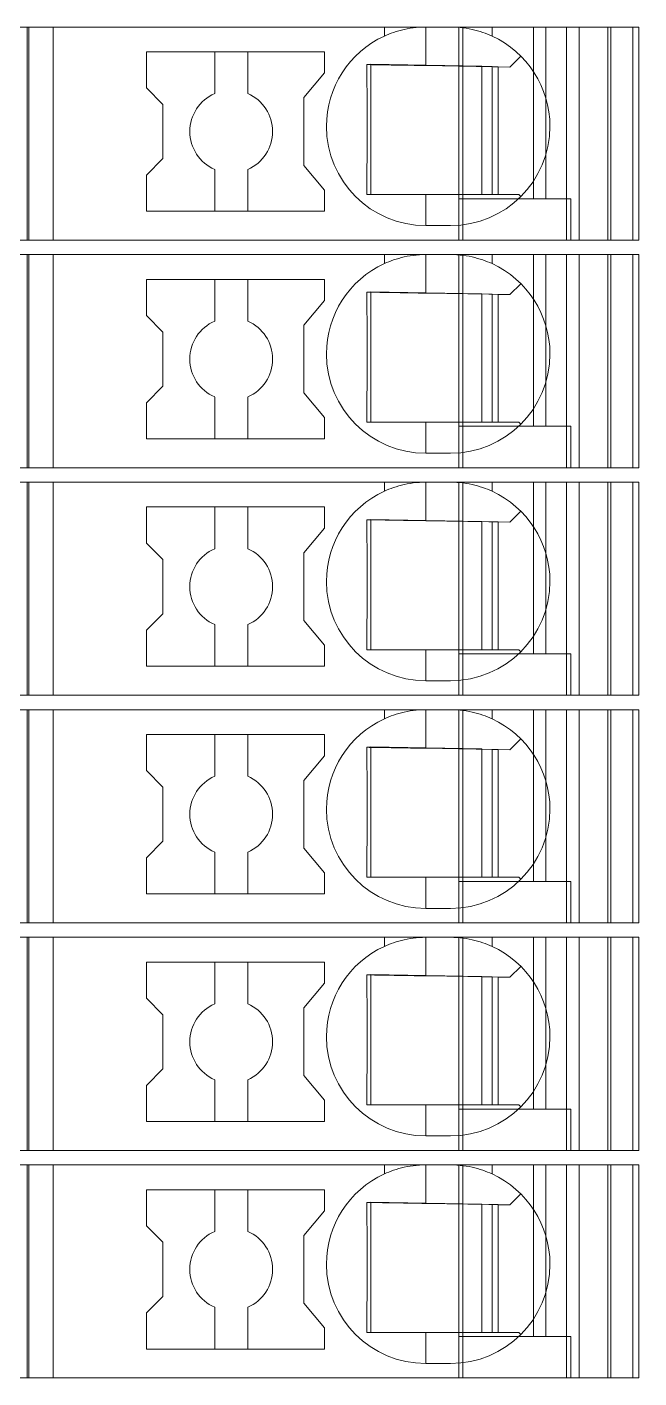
# Model space of a CAD drawing. Header units: millimetres. Extents: x 0 to 1680, y 0 to 1188.
# Drawn here: x 894.37 to 909.15, y 302.85 to 335.5 of the extents above; entities that cross this region are included whole.
import ezdxf
from ezdxf.enums import TextEntityAlignment as Align

# ---------------------------------------------------------------- set-up
doc = ezdxf.new("R2010")
doc.units = ezdxf.units.MM
for name, color, linetype, lineweight in [('EPLAN309', 5, 'Continuous', 5), ('EPLAN493', 5, 'Continuous', 5), ('MAIN-1', 7, 'Continuous', 5), ('MAIN-2', 7, 'Continuous', 5)]:
    doc.layers.add(name, color=color, linetype=linetype, lineweight=lineweight)
doc.styles.add('Tahoma', font='')
doc.styles.get('Tahoma').set_extended_font_data('Tahoma')

# ---------------------------------------------------------------- blocks, each defined once
blk = doc.blocks.new('EPLSYM_LibrarySPECIAL_Symbol12_Variant0_Placement8_12')
at = {"layer": 'EPLAN309', "lineweight": 13, "ltscale": 16}
blk.add_lwpolyline([(0, -5.15), (68.15, -5.15), (68.15, 0), (0, 0)], close=True, dxfattribs=at)
at = {"layer": 'EPLAN493', "color": 5, "style": 'Tahoma'}
blk.add_attdef('17_20450', text='', height=2.3478, dxfattribs=at).set_placement((0, -21.83478), align=Align.MIDDLE_RIGHT)
blk = doc.blocks.new('EPLSYM_LibrarySPECIAL_Symbol12_Variant0_Placement8_13')
at = {"layer": 'EPLAN309', "lineweight": 13, "ltscale": 16}
blk.add_lwpolyline([(0, -5.15), (68.15, -5.15), (68.15, 0), (0, 0)], close=True, dxfattribs=at)
at = {"layer": 'EPLAN493', "color": 5, "style": 'Tahoma'}
blk.add_attdef('17_20450', text='', height=2.3478, dxfattribs=at).set_placement((0, -21.83478), align=Align.MIDDLE_RIGHT)
blk = doc.blocks.new('EPLSYM_LibrarySPECIAL_Symbol12_Variant0_Placement8_14')
at = {"layer": 'EPLAN309', "lineweight": 13, "ltscale": 16}
blk.add_lwpolyline([(0, -5.15), (68.15, -5.15), (68.15, 0), (0, 0)], close=True, dxfattribs=at)
at = {"layer": 'EPLAN493', "color": 5, "style": 'Tahoma'}
blk.add_attdef('17_20450', text='', height=2.3478, dxfattribs=at).set_placement((0, -21.83478), align=Align.MIDDLE_RIGHT)
blk = doc.blocks.new('EPLSYM_LibrarySPECIAL_Symbol12_Variant0_Placement8_15')
at = {"layer": 'EPLAN309', "lineweight": 13, "ltscale": 16}
blk.add_lwpolyline([(0, -5.15), (68.15, -5.15), (68.15, 0), (0, 0)], close=True, dxfattribs=at)
at = {"layer": 'EPLAN493', "color": 5, "style": 'Tahoma'}
blk.add_attdef('17_20450', text='', height=2.3478, dxfattribs=at).set_placement((0, -21.83478), align=Align.MIDDLE_RIGHT)
blk = doc.blocks.new('EPLSYM_LibrarySPECIAL_Symbol12_Variant0_Placement8_16')
at = {"layer": 'EPLAN309', "lineweight": 13, "ltscale": 16}
blk.add_lwpolyline([(0, -5.15), (68.15, -5.15), (68.15, 0), (0, 0)], close=True, dxfattribs=at)
at = {"layer": 'EPLAN493', "color": 5, "style": 'Tahoma'}
blk.add_attdef('17_20450', text='', height=2.3478, dxfattribs=at).set_placement((0, -21.83478), align=Align.MIDDLE_RIGHT)
blk = doc.blocks.new('EPLSYM_LibrarySPECIAL_Symbol12_Variant0_Placement8_17')
at = {"layer": 'EPLAN309', "lineweight": 13, "ltscale": 16}
blk.add_lwpolyline([(0, -5.15), (68.15, -5.15), (68.15, 0), (0, 0)], close=True, dxfattribs=at)
at = {"layer": 'EPLAN493', "color": 5, "style": 'Tahoma'}
blk.add_attdef('17_20450', text='', height=2.3478, dxfattribs=at).set_placement((0, -21.83478), align=Align.MIDDLE_RIGHT)

msp = doc.modelspace()

# ---------------------------------------------------------------- linework, layer by layer
at = {"layer": 'MAIN-1'}
for p, q in [((895, 335.5), (894.367, 335.5)), ((894.367, 330.35), (894.367, 335.5)), ((895, 335.5), (903, 335.5)), ((895, 330.35), (895, 335.5)), ((903, 335.5), (904, 335.5)), ((903, 335.282), (903, 335.5)), ((903.106, 335.327), (903.052, 335.305)), ((903.163, 335.349), (903.106, 335.327)), ((903.222, 335.37), (903.163, 335.349)), ((903.283, 335.39), (903.222, 335.37)), ((903.347, 335.409), (903.283, 335.39)), ((903.413, 335.427), (903.347, 335.409)), ((903.481, 335.443), (903.413, 335.427)), ((903.551, 335.458), (903.481, 335.443)), ((903.622, 335.47), (903.551, 335.458)), ((903.696, 335.481), (903.622, 335.47)), ((903.771, 335.489), (903.696, 335.481)), ((903.847, 335.495), (903.771, 335.489)), ((903.923, 335.499), (903.847, 335.495)), ((904, 335.5), (903.923, 335.499)), ((904, 334.568), (904, 335.5)), ((904, 335.5), (904.6, 335.5)), ((904.6, 335.5), (904.677, 335.499)), ((905.6, 335.5), (904.6, 335.5)), ((904.677, 335.499), (904.753, 335.495)), ((904.753, 335.495), (904.829, 335.489)), ((904.829, 335.489), (904.904, 335.481)), ((904.904, 335.481), (904.978, 335.47)), ((904.978, 335.47), (905.049, 335.458)), ((905.049, 335.458), (905.119, 335.443)), ((905.119, 335.443), (905.187, 335.427)), ((905.187, 335.427), (905.253, 335.409)), ((905.253, 335.409), (905.317, 335.39)), ((905.317, 335.39), (905.378, 335.37)), ((905.378, 335.37), (905.437, 335.349)), ((905.437, 335.349), (905.494, 335.327)), ((905.494, 335.327), (905.548, 335.305)), ((905.6, 335.5), (909, 335.5)), ((905.6, 335.282), (905.6, 335.5)), ((909, 330.35), (909, 335.5)), ((903.052, 335.305), (903, 335.282)), ((905.548, 335.305), (905.6, 335.282)), ((897.25, 334.9), (897.25, 334.029)), ((897.25, 334.9), (901.55, 334.9)), ((898.9, 334.9), (898.9, 333.892)), ((899.7, 333.892), (899.7, 334.9)), ((901.55, 334.389), (901.55, 334.9)), ((906.033, 334.533), (906.297, 334.797)), ((901.05, 333.793), (901.55, 334.389)), ((902.574, 334.592), (902.574, 334.522)), ((902.635, 334.591), (902.574, 334.592)), ((902.574, 334.522), (902.575, 334.45)), ((902.575, 334.45), (902.576, 334.377)), ((902.576, 334.377), (902.577, 334.303)), ((902.696, 334.59), (902.635, 334.591)), ((902.671, 334.591), (902.671, 331.45)), ((902.759, 334.589), (902.696, 334.59)), ((902.822, 334.588), (902.759, 334.589)), ((902.887, 334.587), (902.822, 334.588)), ((902.953, 334.586), (902.887, 334.587)), ((903.021, 334.585), (902.953, 334.586)), ((903.09, 334.584), (903.021, 334.585)), ((903.16, 334.582), (903.09, 334.584)), ((903.233, 334.581), (903.16, 334.582)), ((903.307, 334.58), (903.233, 334.581)), ((903.385, 334.579), (903.307, 334.58)), ((903.464, 334.577), (903.385, 334.579)), ((903.547, 334.576), (903.464, 334.577)), ((903.632, 334.575), (903.547, 334.576)), ((903.72, 334.573), (903.632, 334.575)), ((903.812, 334.571), (903.72, 334.573)), ((903.905, 334.57), (903.812, 334.571)), ((904, 334.568), (903.905, 334.57)), ((904, 334.568), (906.033, 334.533)), ((905.35, 334.545), (905.35, 331.45)), ((905.6, 331.45), (905.6, 334.54)), ((905.75, 334.538), (905.75, 331.45)), ((897.65, 333.629), (897.25, 334.029)), ((902.577, 334.303), (902.577, 334.227)), ((902.577, 334.227), (902.578, 334.149)), ((902.578, 334.149), (902.579, 334.07)), ((902.579, 334.07), (902.58, 333.988)), ((901.05, 333.793), (901.05, 332.157)), ((902.58, 333.988), (902.58, 333.904)), ((902.58, 333.904), (902.581, 333.817)), ((902.581, 333.817), (902.581, 333.726)), ((902.581, 333.726), (902.582, 333.632)), ((897.65, 333.629), (897.65, 332.321)), ((902.582, 333.632), (902.582, 333.534)), ((902.582, 333.534), (902.583, 333.431)), ((902.583, 333.431), (902.583, 333.324)), ((902.583, 333.324), (902.583, 333.213)), ((902.583, 333.213), (902.583, 333.1)), ((902.583, 333.1), (902.583, 332.979)), ((902.583, 332.747), (902.582, 332.638)), ((902.583, 332.979), (902.583, 332.861)), ((902.583, 332.861), (902.583, 332.747)), ((902.582, 332.534), (902.581, 332.434)), ((902.581, 332.434), (902.581, 332.339)), ((902.582, 332.638), (902.582, 332.534)), ((897.65, 332.321), (897.25, 331.921)), ((898.9, 332.058), (898.9, 331.05)), ((899.7, 332.058), (899.7, 331.05)), ((901.05, 332.157), (901.55, 331.561)), ((902.579, 332.159), (902.578, 332.073)), ((902.578, 332.073), (902.578, 331.99)), ((902.58, 332.248), (902.579, 332.159)), ((902.581, 332.339), (902.58, 332.248)), ((897.25, 331.921), (897.25, 331.05)), ((902.575, 331.75), (902.574, 331.674)), ((902.576, 331.829), (902.575, 331.75)), ((902.577, 331.908), (902.576, 331.829)), ((902.578, 331.99), (902.577, 331.908)), ((901.55, 331.05), (901.55, 331.561)), ((902.573, 331.524), (902.572, 331.45)), ((902.572, 331.45), (902.633, 331.45)), ((902.574, 331.598), (902.573, 331.524)), ((902.574, 331.674), (902.574, 331.598)), ((902.633, 331.45), (902.695, 331.45)), ((902.695, 331.45), (902.759, 331.45)), ((902.759, 331.45), (902.823, 331.45)), ((902.823, 331.45), (902.889, 331.45)), ((902.889, 331.45), (902.955, 331.45)), ((902.955, 331.45), (903.024, 331.45)), ((903.024, 331.45), (903.093, 331.45)), ((903.093, 331.45), (903.165, 331.45)), ((903.165, 331.45), (903.239, 331.45)), ((903.239, 331.45), (903.314, 331.45)), ((903.314, 331.45), (903.392, 331.45)), ((903.392, 331.45), (903.472, 331.45)), ((903.472, 331.45), (903.555, 331.45)), ((903.555, 331.45), (903.64, 331.45)), ((903.64, 331.45), (903.727, 331.45)), ((903.727, 331.45), (903.817, 331.45)), ((903.817, 331.45), (903.908, 331.45)), ((903.908, 331.45), (904, 331.45)), ((904, 331.45), (904, 330.7)), ((904, 331.45), (906.25, 331.45)), ((906.297, 331.403), (906.25, 331.45)), ((901.55, 331.05), (897.25, 331.05)), ((904.6, 330.7), (904, 330.7)), ((895, 330.35), (894.367, 330.35)), ((895, 330.35), (909, 330.35)), ((907.5, 330.35), (907.5, 330.35)), ((895, 330), (894.367, 330)), ((894.367, 324.85), (894.367, 330)), ((895, 330), (903, 330)), ((895, 324.85), (895, 330)), ((903, 330), (904, 330)), ((903, 329.782), (903, 330)), ((903.052, 329.805), (903, 329.782)), ((903.106, 329.827), (903.052, 329.805)), ((903.163, 329.849), (903.106, 329.827)), ((903.222, 329.87), (903.163, 329.849)), ((903.283, 329.89), (903.222, 329.87)), ((903.347, 329.909), (903.283, 329.89)), ((903.413, 329.927), (903.347, 329.909)), ((903.481, 329.943), (903.413, 329.927)), ((903.551, 329.958), (903.481, 329.943)), ((903.622, 329.97), (903.551, 329.958)), ((903.696, 329.981), (903.622, 329.97)), ((903.771, 329.989), (903.696, 329.981)), ((903.847, 329.995), (903.771, 329.989)), ((903.923, 329.999), (903.847, 329.995)), ((904, 330), (903.923, 329.999)), ((904, 329.068), (904, 330)), ((904, 330), (904.6, 330)), ((904.6, 330), (904.677, 329.999)), ((905.6, 330), (904.6, 330)), ((904.677, 329.999), (904.753, 329.995)), ((904.753, 329.995), (904.829, 329.989)), ((904.829, 329.989), (904.904, 329.981)), ((904.904, 329.981), (904.978, 329.97)), ((904.978, 329.97), (905.049, 329.958)), ((905.049, 329.958), (905.119, 329.943)), ((905.119, 329.943), (905.187, 329.927)), ((905.187, 329.927), (905.253, 329.909)), ((905.253, 329.909), (905.317, 329.89)), ((905.317, 329.89), (905.378, 329.87)), ((905.378, 329.87), (905.437, 329.849)), ((905.437, 329.849), (905.494, 329.827)), ((905.494, 329.827), (905.548, 329.805)), ((905.548, 329.805), (905.6, 329.782)), ((905.6, 330), (909, 330)), ((905.6, 329.782), (905.6, 330)), ((909, 324.85), (909, 330)), ((897.25, 329.4), (897.25, 328.529)), ((897.25, 329.4), (901.55, 329.4)), ((898.9, 329.4), (898.9, 328.392)), ((899.7, 328.392), (899.7, 329.4)), ((901.55, 328.889), (901.55, 329.4)), ((906.033, 329.033), (906.297, 329.297)), ((901.05, 328.293), (901.55, 328.889)), ((902.574, 329.092), (902.574, 329.022)), ((902.635, 329.091), (902.574, 329.092)), ((902.574, 329.022), (902.575, 328.95)), ((902.575, 328.95), (902.576, 328.877)), ((902.576, 328.877), (902.577, 328.803)), ((902.577, 328.803), (902.577, 328.727)), ((902.696, 329.09), (902.635, 329.091)), ((902.671, 329.091), (902.671, 325.95)), ((902.759, 329.089), (902.696, 329.09)), ((902.822, 329.088), (902.759, 329.089)), ((902.887, 329.087), (902.822, 329.088)), ((902.953, 329.086), (902.887, 329.087)), ((903.021, 329.085), (902.953, 329.086)), ((903.09, 329.084), (903.021, 329.085)), ((903.16, 329.082), (903.09, 329.084)), ((903.233, 329.081), (903.16, 329.082)), ((903.307, 329.08), (903.233, 329.081)), ((903.385, 329.079), (903.307, 329.08)), ((903.464, 329.077), (903.385, 329.079)), ((903.547, 329.076), (903.464, 329.077)), ((903.632, 329.075), (903.547, 329.076)), ((903.72, 329.073), (903.632, 329.075)), ((903.812, 329.071), (903.72, 329.073)), ((903.905, 329.07), (903.812, 329.071)), ((904, 329.068), (903.905, 329.07)), ((904, 329.068), (906.033, 329.033)), ((905.35, 329.045), (905.35, 325.95)), ((905.6, 325.95), (905.6, 329.04)), ((905.75, 329.038), (905.75, 325.95)), ((897.65, 328.129), (897.25, 328.529)), ((902.577, 328.727), (902.578, 328.649)), ((902.578, 328.649), (902.579, 328.57)), ((902.579, 328.57), (902.58, 328.488)), ((902.58, 328.488), (902.58, 328.404)), ((901.05, 328.293), (901.05, 326.657)), ((902.58, 328.404), (902.581, 328.317)), ((902.581, 328.317), (902.581, 328.226)), ((902.581, 328.226), (902.582, 328.132)), ((897.65, 328.129), (897.65, 326.821)), ((902.582, 328.132), (902.582, 328.034)), ((902.582, 328.034), (902.583, 327.931)), ((902.583, 327.931), (902.583, 327.824)), ((902.583, 327.824), (902.583, 327.713)), ((902.583, 327.713), (902.583, 327.6)), ((902.583, 327.6), (902.583, 327.479)), ((902.583, 327.247), (902.582, 327.138)), ((902.583, 327.479), (902.583, 327.361)), ((902.583, 327.361), (902.583, 327.247)), ((902.581, 326.839), (902.58, 326.748)), ((902.582, 327.034), (902.581, 326.934)), ((902.581, 326.934), (902.581, 326.839)), ((902.582, 327.138), (902.582, 327.034)), ((897.65, 326.821), (897.25, 326.421)), ((898.9, 326.558), (898.9, 325.55)), ((899.7, 326.558), (899.7, 325.55)), ((901.05, 326.657), (901.55, 326.061)), ((902.579, 326.659), (902.578, 326.573)), ((902.578, 326.573), (902.578, 326.49)), ((902.58, 326.748), (902.579, 326.659)), ((897.25, 326.421), (897.25, 325.55)), ((902.575, 326.25), (902.574, 326.174)), ((902.574, 326.174), (902.574, 326.098)), ((902.576, 326.329), (902.575, 326.25)), ((902.577, 326.408), (902.576, 326.329)), ((902.578, 326.49), (902.577, 326.408)), ((901.55, 325.55), (901.55, 326.061)), ((902.573, 326.024), (902.572, 325.95)), ((902.572, 325.95), (902.633, 325.95)), ((902.574, 326.098), (902.573, 326.024)), ((902.633, 325.95), (902.695, 325.95)), ((902.695, 325.95), (902.759, 325.95)), ((902.759, 325.95), (902.823, 325.95)), ((902.823, 325.95), (902.889, 325.95)), ((902.889, 325.95), (902.955, 325.95)), ((902.955, 325.95), (903.024, 325.95)), ((903.024, 325.95), (903.093, 325.95)), ((903.093, 325.95), (903.165, 325.95)), ((903.165, 325.95), (903.239, 325.95)), ((903.239, 325.95), (903.314, 325.95)), ((903.314, 325.95), (903.392, 325.95)), ((903.392, 325.95), (903.472, 325.95)), ((903.472, 325.95), (903.555, 325.95)), ((903.555, 325.95), (903.64, 325.95)), ((903.64, 325.95), (903.727, 325.95)), ((903.727, 325.95), (903.817, 325.95)), ((903.817, 325.95), (903.908, 325.95)), ((903.908, 325.95), (904, 325.95)), ((904, 325.95), (904, 325.2)), ((904, 325.95), (906.25, 325.95)), ((906.297, 325.903), (906.25, 325.95)), ((901.55, 325.55), (897.25, 325.55)), ((904.6, 325.2), (904, 325.2)), ((895, 324.85), (894.367, 324.85)), ((895, 324.85), (909, 324.85)), ((907.5, 324.85), (907.5, 324.85)), ((895, 324.5), (894.367, 324.5)), ((894.367, 319.35), (894.367, 324.5)), ((895, 324.5), (903, 324.5)), ((895, 319.35), (895, 324.5)), ((903, 324.5), (904, 324.5)), ((903, 324.282), (903, 324.5)), ((903.052, 324.305), (903, 324.282)), ((903.106, 324.327), (903.052, 324.305)), ((903.163, 324.349), (903.106, 324.327)), ((903.222, 324.37), (903.163, 324.349)), ((903.283, 324.39), (903.222, 324.37)), ((903.347, 324.409), (903.283, 324.39)), ((903.413, 324.427), (903.347, 324.409)), ((903.481, 324.443), (903.413, 324.427)), ((903.551, 324.458), (903.481, 324.443)), ((903.622, 324.47), (903.551, 324.458)), ((903.696, 324.481), (903.622, 324.47)), ((903.771, 324.489), (903.696, 324.481)), ((903.847, 324.495), (903.771, 324.489)), ((903.923, 324.499), (903.847, 324.495)), ((904, 324.5), (903.923, 324.499)), ((904, 323.568), (904, 324.5)), ((904, 324.5), (904.6, 324.5)), ((904.6, 324.5), (904.677, 324.499)), ((905.6, 324.5), (904.6, 324.5)), ((904.677, 324.499), (904.753, 324.495)), ((904.753, 324.495), (904.829, 324.489)), ((904.829, 324.489), (904.904, 324.481)), ((904.904, 324.481), (904.978, 324.47)), ((904.978, 324.47), (905.049, 324.458)), ((905.049, 324.458), (905.119, 324.443)), ((905.119, 324.443), (905.187, 324.427)), ((905.187, 324.427), (905.253, 324.409)), ((905.253, 324.409), (905.317, 324.39)), ((905.317, 324.39), (905.378, 324.37)), ((905.378, 324.37), (905.437, 324.349)), ((905.437, 324.349), (905.494, 324.327)), ((905.494, 324.327), (905.548, 324.305)), ((905.548, 324.305), (905.6, 324.282)), ((905.6, 324.5), (909, 324.5)), ((905.6, 324.282), (905.6, 324.5)), ((909, 319.35), (909, 324.5)), ((897.25, 323.9), (897.25, 323.029)), ((897.25, 323.9), (901.55, 323.9)), ((898.9, 323.9), (898.9, 322.892)), ((899.7, 322.892), (899.7, 323.9)), ((901.55, 323.389), (901.55, 323.9)), ((902.574, 323.592), (902.574, 323.522)), ((902.635, 323.591), (902.574, 323.592)), ((902.696, 323.59), (902.635, 323.591)), ((902.671, 323.591), (902.671, 320.45)), ((902.759, 323.589), (902.696, 323.59)), ((902.822, 323.588), (902.759, 323.589)), ((902.887, 323.587), (902.822, 323.588)), ((902.953, 323.586), (902.887, 323.587)), ((903.021, 323.585), (902.953, 323.586)), ((903.09, 323.584), (903.021, 323.585)), ((903.16, 323.582), (903.09, 323.584)), ((903.233, 323.581), (903.16, 323.582)), ((903.307, 323.58), (903.233, 323.581)), ((903.385, 323.579), (903.307, 323.58)), ((903.464, 323.577), (903.385, 323.579)), ((903.547, 323.576), (903.464, 323.577)), ((903.632, 323.575), (903.547, 323.576)), ((903.72, 323.573), (903.632, 323.575)), ((903.812, 323.571), (903.72, 323.573)), ((903.905, 323.57), (903.812, 323.571)), ((904, 323.568), (903.905, 323.57)), ((904, 323.568), (906.033, 323.533)), ((906.033, 323.533), (906.297, 323.797)), ((901.05, 322.793), (901.55, 323.389)), ((902.574, 323.522), (902.575, 323.45)), ((902.575, 323.45), (902.576, 323.377)), ((902.576, 323.377), (902.577, 323.303)), ((902.577, 323.303), (902.577, 323.227)), ((905.35, 323.545), (905.35, 320.45)), ((905.6, 320.45), (905.6, 323.54)), ((905.75, 323.538), (905.75, 320.45)), ((897.65, 322.629), (897.25, 323.029)), ((902.577, 323.227), (902.578, 323.149)), ((902.578, 323.149), (902.579, 323.07)), ((902.579, 323.07), (902.58, 322.988)), ((902.58, 322.988), (902.58, 322.904)), ((897.65, 322.629), (897.65, 321.321)), ((901.05, 322.793), (901.05, 321.157)), ((902.58, 322.904), (902.581, 322.817)), ((902.581, 322.817), (902.581, 322.726)), ((902.581, 322.726), (902.582, 322.632)), ((902.582, 322.632), (902.582, 322.534)), ((902.582, 322.534), (902.583, 322.431)), ((902.583, 322.431), (902.583, 322.324)), ((902.583, 322.324), (902.583, 322.213)), ((902.583, 322.213), (902.583, 322.1)), ((902.583, 322.1), (902.583, 321.979)), ((902.583, 321.979), (902.583, 321.861)), ((902.583, 321.747), (902.582, 321.638)), ((902.582, 321.638), (902.582, 321.534)), ((902.583, 321.861), (902.583, 321.747)), ((897.65, 321.321), (897.25, 320.921)), ((902.581, 321.339), (902.58, 321.248)), ((902.582, 321.534), (902.581, 321.434)), ((902.581, 321.434), (902.581, 321.339)), ((898.9, 321.058), (898.9, 320.05)), ((899.7, 321.058), (899.7, 320.05)), ((901.05, 321.157), (901.55, 320.561)), ((902.578, 320.99), (902.577, 320.908)), ((902.579, 321.159), (902.578, 321.073)), ((902.578, 321.073), (902.578, 320.99)), ((902.58, 321.248), (902.579, 321.159)), ((897.25, 320.921), (897.25, 320.05)), ((902.575, 320.75), (902.574, 320.674)), ((902.574, 320.674), (902.574, 320.598)), ((902.576, 320.829), (902.575, 320.75)), ((902.577, 320.908), (902.576, 320.829)), ((901.55, 320.05), (901.55, 320.561)), ((902.573, 320.524), (902.572, 320.45)), ((902.572, 320.45), (902.633, 320.45)), ((902.574, 320.598), (902.573, 320.524)), ((902.633, 320.45), (902.695, 320.45)), ((902.695, 320.45), (902.759, 320.45)), ((902.759, 320.45), (902.823, 320.45)), ((902.823, 320.45), (902.889, 320.45)), ((902.889, 320.45), (902.955, 320.45)), ((902.955, 320.45), (903.024, 320.45)), ((903.024, 320.45), (903.093, 320.45)), ((903.093, 320.45), (903.165, 320.45)), ((903.165, 320.45), (903.239, 320.45)), ((903.239, 320.45), (903.314, 320.45)), ((903.314, 320.45), (903.392, 320.45)), ((903.392, 320.45), (903.472, 320.45)), ((903.472, 320.45), (903.555, 320.45)), ((903.555, 320.45), (903.64, 320.45)), ((903.64, 320.45), (903.727, 320.45)), ((903.727, 320.45), (903.817, 320.45)), ((903.817, 320.45), (903.908, 320.45)), ((903.908, 320.45), (904, 320.45)), ((904, 320.45), (904, 319.7)), ((904, 320.45), (906.25, 320.45)), ((906.297, 320.403), (906.25, 320.45)), ((901.55, 320.05), (897.25, 320.05)), ((904.6, 319.7), (904, 319.7)), ((895, 319.35), (894.367, 319.35)), ((895, 319.35), (909, 319.35)), ((907.5, 319.35), (907.5, 319.35)), ((895, 319), (894.367, 319)), ((894.367, 313.85), (894.367, 319)), ((895, 319), (903, 319)), ((895, 313.85), (895, 319)), ((903, 319), (904, 319)), ((903, 318.782), (903, 319)), ((903.847, 318.995), (903.771, 318.989)), ((903.923, 318.999), (903.847, 318.995)), ((904, 319), (903.923, 318.999)), ((904, 318.068), (904, 319)), ((904, 319), (904.6, 319)), ((904.6, 319), (904.677, 318.999)), ((905.6, 319), (904.6, 319)), ((904.677, 318.999), (904.753, 318.995)), ((904.753, 318.995), (904.829, 318.989)), ((905.6, 319), (909, 319)), ((905.6, 318.782), (905.6, 319)), ((909, 313.85), (909, 319)), ((903.052, 318.805), (903, 318.782)), ((903.106, 318.827), (903.052, 318.805)), ((903.163, 318.849), (903.106, 318.827)), ((903.222, 318.87), (903.163, 318.849)), ((903.283, 318.89), (903.222, 318.87)), ((903.347, 318.909), (903.283, 318.89)), ((903.413, 318.927), (903.347, 318.909)), ((903.481, 318.943), (903.413, 318.927)), ((903.551, 318.958), (903.481, 318.943)), ((903.622, 318.97), (903.551, 318.958)), ((903.696, 318.981), (903.622, 318.97)), ((903.771, 318.989), (903.696, 318.981)), ((904.829, 318.989), (904.904, 318.981)), ((904.904, 318.981), (904.978, 318.97)), ((904.978, 318.97), (905.049, 318.958)), ((905.049, 318.958), (905.119, 318.943)), ((905.119, 318.943), (905.187, 318.927)), ((905.187, 318.927), (905.253, 318.909)), ((905.253, 318.909), (905.317, 318.89)), ((905.317, 318.89), (905.378, 318.87)), ((905.378, 318.87), (905.437, 318.849)), ((905.437, 318.849), (905.494, 318.827)), ((905.494, 318.827), (905.548, 318.805)), ((905.548, 318.805), (905.6, 318.782)), ((897.25, 318.4), (897.25, 317.529)), ((897.25, 318.4), (901.55, 318.4)), ((898.9, 318.4), (898.9, 317.392)), ((899.7, 317.392), (899.7, 318.4)), ((901.55, 317.889), (901.55, 318.4)), ((902.574, 318.092), (902.574, 318.022)), ((902.635, 318.091), (902.574, 318.092)), ((902.574, 318.022), (902.575, 317.95)), ((902.696, 318.09), (902.635, 318.091)), ((902.671, 318.091), (902.671, 314.95)), ((902.759, 318.089), (902.696, 318.09)), ((902.822, 318.088), (902.759, 318.089)), ((902.887, 318.087), (902.822, 318.088)), ((902.953, 318.086), (902.887, 318.087)), ((903.021, 318.085), (902.953, 318.086)), ((903.09, 318.084), (903.021, 318.085)), ((903.16, 318.082), (903.09, 318.084)), ((903.233, 318.081), (903.16, 318.082)), ((903.307, 318.08), (903.233, 318.081)), ((903.385, 318.079), (903.307, 318.08)), ((903.464, 318.077), (903.385, 318.079)), ((903.547, 318.076), (903.464, 318.077)), ((903.632, 318.075), (903.547, 318.076)), ((903.72, 318.073), (903.632, 318.075)), ((903.812, 318.071), (903.72, 318.073)), ((903.905, 318.07), (903.812, 318.071)), ((904, 318.068), (903.905, 318.07)), ((904, 318.068), (906.033, 318.033)), ((905.35, 318.045), (905.35, 314.95)), ((905.6, 314.95), (905.6, 318.04)), ((905.75, 318.038), (905.75, 314.95)), ((906.033, 318.033), (906.297, 318.297)), ((901.05, 317.293), (901.55, 317.889)), ((902.575, 317.95), (902.576, 317.877)), ((902.576, 317.877), (902.577, 317.803)), ((902.577, 317.803), (902.577, 317.727)), ((902.577, 317.727), (902.578, 317.649)), ((897.65, 317.129), (897.25, 317.529)), ((902.578, 317.649), (902.579, 317.57)), ((902.579, 317.57), (902.58, 317.488)), ((902.58, 317.488), (902.58, 317.404)), ((902.58, 317.404), (902.581, 317.317)), ((897.65, 317.129), (897.65, 315.821)), ((901.05, 317.293), (901.05, 315.657)), ((902.581, 317.317), (902.581, 317.226)), ((902.581, 317.226), (902.582, 317.132)), ((902.582, 317.132), (902.582, 317.034)), ((902.582, 317.034), (902.583, 316.931)), ((902.583, 316.931), (902.583, 316.824)), ((902.583, 316.824), (902.583, 316.713)), ((902.583, 316.713), (902.583, 316.6)), ((902.583, 316.6), (902.583, 316.479)), ((902.583, 316.479), (902.583, 316.361)), ((902.583, 316.247), (902.582, 316.138)), ((902.582, 316.138), (902.582, 316.034)), ((902.583, 316.361), (902.583, 316.247)), ((897.65, 315.821), (897.25, 315.421)), ((902.58, 315.748), (902.579, 315.659)), ((902.581, 315.839), (902.58, 315.748)), ((902.582, 316.034), (902.581, 315.934)), ((902.581, 315.934), (902.581, 315.839)), ((897.25, 315.421), (897.25, 314.55)), ((898.9, 315.558), (898.9, 314.55)), ((899.7, 315.558), (899.7, 314.55)), ((901.05, 315.657), (901.55, 315.061)), ((902.577, 315.408), (902.576, 315.329)), ((902.578, 315.49), (902.577, 315.408)), ((902.579, 315.659), (902.578, 315.573)), ((902.578, 315.573), (902.578, 315.49)), ((902.574, 315.098), (902.573, 315.024)), ((902.575, 315.25), (902.574, 315.174)), ((902.574, 315.174), (902.574, 315.098)), ((902.576, 315.329), (902.575, 315.25)), ((901.55, 314.55), (901.55, 315.061)), ((902.573, 315.024), (902.572, 314.95)), ((902.572, 314.95), (902.633, 314.95)), ((902.633, 314.95), (902.695, 314.95)), ((902.695, 314.95), (902.759, 314.95)), ((902.759, 314.95), (902.823, 314.95)), ((902.823, 314.95), (902.889, 314.95)), ((902.889, 314.95), (902.955, 314.95)), ((902.955, 314.95), (903.024, 314.95)), ((903.024, 314.95), (903.093, 314.95)), ((903.093, 314.95), (903.165, 314.95)), ((903.165, 314.95), (903.239, 314.95)), ((903.239, 314.95), (903.314, 314.95)), ((903.314, 314.95), (903.392, 314.95)), ((903.392, 314.95), (903.472, 314.95)), ((903.472, 314.95), (903.555, 314.95)), ((903.555, 314.95), (903.64, 314.95)), ((903.64, 314.95), (903.727, 314.95)), ((903.727, 314.95), (903.817, 314.95)), ((903.817, 314.95), (903.908, 314.95)), ((903.908, 314.95), (904, 314.95)), ((904, 314.95), (904, 314.2)), ((904, 314.95), (906.25, 314.95)), ((906.297, 314.903), (906.25, 314.95)), ((901.55, 314.55), (897.25, 314.55)), ((904.6, 314.2), (904, 314.2)), ((895, 313.85), (894.367, 313.85)), ((895, 313.85), (909, 313.85)), ((907.5, 313.85), (907.5, 313.85)), ((895, 313.5), (894.367, 313.5)), ((894.367, 308.35), (894.367, 313.5)), ((895, 313.5), (903, 313.5)), ((895, 308.35), (895, 313.5)), ((903, 313.5), (904, 313.5)), ((903, 313.282), (903, 313.5)), ((903.481, 313.443), (903.413, 313.427)), ((903.551, 313.458), (903.481, 313.443)), ((903.622, 313.47), (903.551, 313.458)), ((903.696, 313.481), (903.622, 313.47)), ((903.771, 313.489), (903.696, 313.481)), ((903.847, 313.495), (903.771, 313.489)), ((903.923, 313.499), (903.847, 313.495)), ((904, 313.5), (903.923, 313.499)), ((904, 312.568), (904, 313.5)), ((904, 313.5), (904.6, 313.5)), ((904.6, 313.5), (904.677, 313.499)), ((905.6, 313.5), (904.6, 313.5)), ((904.677, 313.499), (904.753, 313.495)), ((904.753, 313.495), (904.829, 313.489)), ((904.829, 313.489), (904.904, 313.481)), ((904.904, 313.481), (904.978, 313.47)), ((904.978, 313.47), (905.049, 313.458)), ((905.049, 313.458), (905.119, 313.443)), ((905.119, 313.443), (905.187, 313.427)), ((905.6, 313.5), (909, 313.5)), ((905.6, 313.282), (905.6, 313.5)), ((909, 308.35), (909, 313.5)), ((903.052, 313.305), (903, 313.282)), ((903.106, 313.327), (903.052, 313.305)), ((903.163, 313.349), (903.106, 313.327)), ((903.222, 313.37), (903.163, 313.349)), ((903.283, 313.39), (903.222, 313.37)), ((903.347, 313.409), (903.283, 313.39)), ((903.413, 313.427), (903.347, 313.409)), ((905.187, 313.427), (905.253, 313.409)), ((905.253, 313.409), (905.317, 313.39)), ((905.317, 313.39), (905.378, 313.37)), ((905.378, 313.37), (905.437, 313.349)), ((905.437, 313.349), (905.494, 313.327)), ((905.494, 313.327), (905.548, 313.305)), ((905.548, 313.305), (905.6, 313.282)), ((897.25, 312.9), (897.25, 312.029)), ((897.25, 312.9), (901.55, 312.9)), ((898.9, 312.9), (898.9, 311.892)), ((899.7, 311.892), (899.7, 312.9)), ((901.55, 312.389), (901.55, 312.9)), ((906.033, 312.533), (906.297, 312.797)), ((902.574, 312.592), (902.574, 312.522)), ((902.635, 312.591), (902.574, 312.592)), ((902.574, 312.522), (902.575, 312.45)), ((902.696, 312.59), (902.635, 312.591)), ((902.671, 312.591), (902.671, 309.45)), ((902.759, 312.589), (902.696, 312.59)), ((902.822, 312.588), (902.759, 312.589)), ((902.887, 312.587), (902.822, 312.588)), ((902.953, 312.586), (902.887, 312.587)), ((903.021, 312.585), (902.953, 312.586)), ((903.09, 312.584), (903.021, 312.585)), ((903.16, 312.582), (903.09, 312.584)), ((903.233, 312.581), (903.16, 312.582)), ((903.307, 312.58), (903.233, 312.581)), ((903.385, 312.579), (903.307, 312.58)), ((903.464, 312.577), (903.385, 312.579)), ((903.547, 312.576), (903.464, 312.577)), ((903.632, 312.575), (903.547, 312.576)), ((903.72, 312.573), (903.632, 312.575)), ((903.812, 312.571), (903.72, 312.573)), ((903.905, 312.57), (903.812, 312.571)), ((904, 312.568), (903.905, 312.57)), ((904, 312.568), (906.033, 312.533)), ((905.35, 312.545), (905.35, 309.45)), ((905.6, 309.45), (905.6, 312.54)), ((905.75, 312.538), (905.75, 309.45)), ((901.05, 311.793), (901.55, 312.389)), ((902.575, 312.45), (902.576, 312.377)), ((902.576, 312.377), (902.577, 312.303)), ((902.577, 312.303), (902.577, 312.227)), ((902.577, 312.227), (902.578, 312.149)), ((902.578, 312.149), (902.579, 312.07)), ((897.65, 311.629), (897.25, 312.029)), ((902.579, 312.07), (902.58, 311.988)), ((902.58, 311.988), (902.58, 311.904)), ((902.58, 311.904), (902.581, 311.817)), ((902.581, 311.817), (902.581, 311.726)), ((897.65, 311.629), (897.65, 310.321)), ((901.05, 311.793), (901.05, 310.157)), ((902.581, 311.726), (902.582, 311.632)), ((902.582, 311.632), (902.582, 311.534)), ((902.582, 311.534), (902.583, 311.431)), ((902.583, 311.431), (902.583, 311.324)), ((902.583, 311.324), (902.583, 311.213)), ((902.583, 311.213), (902.583, 311.1)), ((902.583, 311.1), (902.583, 310.979)), ((902.583, 310.979), (902.583, 310.861)), ((902.583, 310.861), (902.583, 310.747)), ((902.582, 310.534), (902.581, 310.434)), ((902.583, 310.747), (902.582, 310.638)), ((902.582, 310.638), (902.582, 310.534)), ((897.65, 310.321), (897.25, 309.921)), ((902.58, 310.248), (902.579, 310.159)), ((902.581, 310.339), (902.58, 310.248)), ((902.581, 310.434), (902.581, 310.339)), ((897.25, 309.921), (897.25, 309.05)), ((898.9, 310.058), (898.9, 309.05)), ((899.7, 310.058), (899.7, 309.05)), ((901.05, 310.157), (901.55, 309.561)), ((902.577, 309.908), (902.576, 309.829)), ((902.578, 309.99), (902.577, 309.908)), ((902.579, 310.159), (902.578, 310.073)), ((902.578, 310.073), (902.578, 309.99)), ((901.55, 309.05), (901.55, 309.561)), ((902.573, 309.524), (902.572, 309.45)), ((902.574, 309.598), (902.573, 309.524)), ((902.575, 309.75), (902.574, 309.674)), ((902.574, 309.674), (902.574, 309.598)), ((902.576, 309.829), (902.575, 309.75)), ((902.572, 309.45), (902.633, 309.45)), ((902.633, 309.45), (902.695, 309.45)), ((902.695, 309.45), (902.759, 309.45)), ((902.759, 309.45), (902.823, 309.45)), ((902.823, 309.45), (902.889, 309.45)), ((902.889, 309.45), (902.955, 309.45)), ((902.955, 309.45), (903.024, 309.45)), ((903.024, 309.45), (903.093, 309.45)), ((903.093, 309.45), (903.165, 309.45)), ((903.165, 309.45), (903.239, 309.45)), ((903.239, 309.45), (903.314, 309.45)), ((903.314, 309.45), (903.392, 309.45)), ((903.392, 309.45), (903.472, 309.45)), ((903.472, 309.45), (903.555, 309.45)), ((903.555, 309.45), (903.64, 309.45)), ((903.64, 309.45), (903.727, 309.45)), ((903.727, 309.45), (903.817, 309.45)), ((903.817, 309.45), (903.908, 309.45)), ((903.908, 309.45), (904, 309.45)), ((904, 309.45), (904, 308.7)), ((904, 309.45), (906.25, 309.45)), ((906.297, 309.403), (906.25, 309.45)), ((901.55, 309.05), (897.25, 309.05)), ((904.6, 308.7), (904, 308.7)), ((895, 308.35), (894.367, 308.35)), ((895, 308.35), (909, 308.35)), ((907.5, 308.35), (907.5, 308.35)), ((895, 308), (894.367, 308)), ((894.367, 302.85), (894.367, 308)), ((895, 308), (903, 308)), ((895, 302.85), (895, 308)), ((903, 308), (904, 308)), ((903, 307.782), (903, 308)), ((903.283, 307.89), (903.222, 307.87)), ((903.347, 307.909), (903.283, 307.89)), ((903.413, 307.927), (903.347, 307.909)), ((903.481, 307.943), (903.413, 307.927)), ((903.551, 307.958), (903.481, 307.943)), ((903.622, 307.97), (903.551, 307.958)), ((903.696, 307.981), (903.622, 307.97)), ((903.771, 307.989), (903.696, 307.981)), ((903.847, 307.995), (903.771, 307.989)), ((903.923, 307.999), (903.847, 307.995)), ((904, 308), (903.923, 307.999)), ((904, 307.068), (904, 308)), ((904, 308), (904.6, 308)), ((904.6, 308), (904.677, 307.999)), ((905.6, 308), (904.6, 308)), ((904.677, 307.999), (904.753, 307.995)), ((904.753, 307.995), (904.829, 307.989)), ((904.829, 307.989), (904.904, 307.981)), ((904.904, 307.981), (904.978, 307.97)), ((904.978, 307.97), (905.049, 307.958)), ((905.049, 307.958), (905.119, 307.943)), ((905.119, 307.943), (905.187, 307.927)), ((905.187, 307.927), (905.253, 307.909)), ((905.253, 307.909), (905.317, 307.89)), ((905.317, 307.89), (905.378, 307.87)), ((905.6, 308), (909, 308)), ((905.6, 307.782), (905.6, 308)), ((909, 302.85), (909, 308)), ((903.052, 307.805), (903, 307.782)), ((903.106, 307.827), (903.052, 307.805)), ((903.163, 307.849), (903.106, 307.827)), ((903.222, 307.87), (903.163, 307.849)), ((905.378, 307.87), (905.437, 307.849)), ((905.437, 307.849), (905.494, 307.827)), ((905.494, 307.827), (905.548, 307.805)), ((905.548, 307.805), (905.6, 307.782)), ((897.25, 307.4), (897.25, 306.529)), ((897.25, 307.4), (901.55, 307.4)), ((898.9, 307.4), (898.9, 306.392)), ((899.7, 306.392), (899.7, 307.4)), ((901.55, 306.889), (901.55, 307.4)), ((906.033, 307.033), (906.297, 307.297)), ((902.574, 307.092), (902.574, 307.022)), ((902.635, 307.091), (902.574, 307.092)), ((902.574, 307.022), (902.575, 306.95)), ((902.575, 306.95), (902.576, 306.877)), ((902.696, 307.09), (902.635, 307.091)), ((902.671, 307.091), (902.671, 303.95)), ((902.759, 307.089), (902.696, 307.09)), ((902.822, 307.088), (902.759, 307.089)), ((902.887, 307.087), (902.822, 307.088)), ((902.953, 307.086), (902.887, 307.087)), ((903.021, 307.085), (902.953, 307.086)), ((903.09, 307.084), (903.021, 307.085)), ((903.16, 307.082), (903.09, 307.084)), ((903.233, 307.081), (903.16, 307.082)), ((903.307, 307.08), (903.233, 307.081)), ((903.385, 307.079), (903.307, 307.08)), ((903.464, 307.077), (903.385, 307.079)), ((903.547, 307.076), (903.464, 307.077)), ((903.632, 307.075), (903.547, 307.076)), ((903.72, 307.073), (903.632, 307.075)), ((903.812, 307.071), (903.72, 307.073)), ((903.905, 307.07), (903.812, 307.071)), ((904, 307.068), (903.905, 307.07)), ((904, 307.068), (906.033, 307.033)), ((905.35, 307.045), (905.35, 303.95)), ((905.6, 303.95), (905.6, 307.04)), ((905.75, 307.038), (905.75, 303.95)), ((901.05, 306.293), (901.55, 306.889)), ((902.576, 306.877), (902.577, 306.803)), ((902.577, 306.803), (902.577, 306.727)), ((902.577, 306.727), (902.578, 306.649)), ((902.578, 306.649), (902.579, 306.57)), ((897.65, 306.129), (897.25, 306.529)), ((901.05, 306.293), (901.05, 304.657)), ((902.579, 306.57), (902.58, 306.488)), ((902.58, 306.488), (902.58, 306.404)), ((902.58, 306.404), (902.581, 306.317)), ((902.581, 306.317), (902.581, 306.226)), ((897.65, 306.129), (897.65, 304.821)), ((902.581, 306.226), (902.582, 306.132)), ((902.582, 306.132), (902.582, 306.034)), ((902.582, 306.034), (902.583, 305.931)), ((902.583, 305.931), (902.583, 305.824)), ((902.583, 305.824), (902.583, 305.713)), ((902.583, 305.713), (902.583, 305.6)), ((902.583, 305.6), (902.583, 305.479)), ((902.583, 305.479), (902.583, 305.361)), ((902.583, 305.361), (902.583, 305.247)), ((902.582, 305.034), (902.581, 304.934)), ((902.583, 305.247), (902.582, 305.138)), ((902.582, 305.138), (902.582, 305.034)), ((897.65, 304.821), (897.25, 304.421)), ((901.05, 304.657), (901.55, 304.061)), ((902.579, 304.659), (902.578, 304.573)), ((902.58, 304.748), (902.579, 304.659)), ((902.581, 304.839), (902.58, 304.748)), ((902.581, 304.934), (902.581, 304.839)), ((897.25, 304.421), (897.25, 303.55)), ((898.9, 304.558), (898.9, 303.55)), ((899.7, 304.558), (899.7, 303.55)), ((902.576, 304.329), (902.575, 304.25)), ((902.577, 304.408), (902.576, 304.329)), ((902.578, 304.49), (902.577, 304.408)), ((902.578, 304.573), (902.578, 304.49)), ((901.55, 303.55), (901.55, 304.061)), ((902.573, 304.024), (902.572, 303.95)), ((902.574, 304.098), (902.573, 304.024)), ((902.575, 304.25), (902.574, 304.174)), ((902.574, 304.174), (902.574, 304.098)), ((902.572, 303.95), (902.633, 303.95)), ((902.633, 303.95), (902.695, 303.95)), ((902.695, 303.95), (902.759, 303.95)), ((902.759, 303.95), (902.823, 303.95)), ((902.823, 303.95), (902.889, 303.95)), ((902.889, 303.95), (902.955, 303.95)), ((902.955, 303.95), (903.024, 303.95)), ((903.024, 303.95), (903.093, 303.95)), ((903.093, 303.95), (903.165, 303.95)), ((903.165, 303.95), (903.239, 303.95)), ((903.239, 303.95), (903.314, 303.95)), ((903.314, 303.95), (903.392, 303.95)), ((903.392, 303.95), (903.472, 303.95)), ((903.472, 303.95), (903.555, 303.95)), ((903.555, 303.95), (903.64, 303.95)), ((903.64, 303.95), (903.727, 303.95)), ((903.727, 303.95), (903.817, 303.95)), ((903.817, 303.95), (903.908, 303.95)), ((903.908, 303.95), (904, 303.95)), ((904, 303.95), (904, 303.2)), ((904, 303.95), (906.25, 303.95)), ((906.297, 303.903), (906.25, 303.95)), ((901.55, 303.55), (897.25, 303.55)), ((904.6, 303.2), (904, 303.2)), ((895, 302.85), (894.367, 302.85)), ((895, 302.85), (909, 302.85)), ((907.5, 302.85), (907.5, 302.85))]:
    msp.add_line(p, q, dxfattribs=at)
for centre, radius, start, end in [((904, 333.1), 2.4, 114.6244, 180), ((904.6, 333.1), 2.4, 0, 65.3756), ((899.3, 332.975), 1, 113.5782, 180), ((899.3, 332.975), 1, 0, 66.4218), ((904, 333.1), 2.4, 180, 270), ((904.6, 333.1), 2.4, 270, 0), ((899.3, 332.975), 1, 180, 246.4218), ((899.3, 332.975), 1, 293.5782, 0), ((904, 327.6), 2.4, 114.6244, 180), ((904.6, 327.6), 2.4, 0, 65.3756), ((899.3, 327.475), 1, 113.5782, 180), ((899.3, 327.475), 1, 0, 66.4218), ((904, 327.6), 2.4, 180, 270), ((904.6, 327.6), 2.4, 270, 0), ((899.3, 327.475), 1, 180, 246.4218), ((899.3, 327.475), 1, 293.5782, 0), ((904, 322.1), 2.4, 114.6244, 180), ((904.6, 322.1), 2.4, 0, 65.3756), ((899.3, 321.975), 1, 113.5782, 180), ((899.3, 321.975), 1, 0, 66.4218), ((899.3, 321.975), 1, 180, 246.4218), ((899.3, 321.975), 1, 293.5782, 0), ((904, 322.1), 2.4, 180, 270), ((904.6, 322.1), 2.4, 270, 0), ((904, 316.6), 2.4, 114.6244, 180), ((904.6, 316.6), 2.4, 0, 65.3756), ((899.3, 316.475), 1, 113.5782, 180), ((899.3, 316.475), 1, 0, 66.4218), ((899.3, 316.475), 1, 180, 246.4218), ((899.3, 316.475), 1, 293.5782, 0), ((904, 316.6), 2.4, 180, 270), ((904.6, 316.6), 2.4, 270, 0), ((904, 311.1), 2.4, 114.6244, 180), ((904.6, 311.1), 2.4, 0, 65.3756), ((899.3, 310.975), 1, 113.5782, 180), ((899.3, 310.975), 1, 0, 66.4218), ((899.3, 310.975), 1, 180, 246.4218), ((899.3, 310.975), 1, 293.5782, 0), ((904, 311.1), 2.4, 180, 270), ((904.6, 311.1), 2.4, 270, 0), ((904, 305.6), 2.4, 114.6244, 180), ((904.6, 305.6), 2.4, 0, 65.3756), ((899.3, 305.475), 1, 113.5782, 180), ((899.3, 305.475), 1, 0, 66.4218), ((899.3, 305.475), 1, 180, 246.4218), ((899.3, 305.475), 1, 293.5782, 0), ((904, 305.6), 2.4, 180, 270), ((904.6, 305.6), 2.4, 270, 0)]:
    msp.add_arc(centre, radius, start, end, dxfattribs=at)
at = {"layer": 'MAIN-2'}
for p, q in [((894.414, 335.5), (894.414, 330.35)), ((904.8, 335.5), (904.8, 330.35)), ((904.898, 335.5), (904.898, 330.35)), ((906.6, 335.5), (906.6, 331.35)), ((906.9, 331.35), (906.9, 335.5)), ((907.4, 335.5), (907.4, 330.35)), ((907.709, 330.35), (907.709, 335.5)), ((908.4, 330.35), (908.4, 335.5)), ((908.47, 335.5), (908.47, 330.35)), ((902.671, 334.6), (902.574, 334.592)), ((902.671, 334.6), (902.671, 334.591)), ((905.35, 334.553), (902.671, 334.6)), ((905.35, 334.548), (905.35, 334.553)), ((905.6, 334.543), (905.35, 334.548)), ((905.35, 334.548), (905.35, 334.545)), ((905.6, 334.543), (905.6, 334.542)), ((905.75, 334.539), (905.6, 334.542)), ((905.6, 334.54), (905.6, 334.542)), ((905.75, 334.538), (905.75, 334.539)), ((905.75, 334.538), (906.033, 334.533)), ((905.75, 334.538), (905.75, 334.538)), ((905.35, 331.45), (905.35, 331.45)), ((905.6, 331.45), (905.6, 331.45)), ((906.297, 331.403), (906.297, 331.403)), ((904.8, 331.35), (907.5, 331.35)), ((907.5, 330.35), (907.5, 331.35)), ((894.414, 330), (894.414, 324.85)), ((904.8, 330), (904.8, 324.85)), ((904.898, 330), (904.898, 324.85)), ((906.6, 330), (906.6, 325.85)), ((906.9, 325.85), (906.9, 330)), ((907.4, 330), (907.4, 324.85)), ((907.709, 324.85), (907.709, 330)), ((908.4, 324.85), (908.4, 330)), ((908.47, 330), (908.47, 324.85)), ((902.671, 329.1), (902.574, 329.092)), ((902.671, 329.1), (902.671, 329.091)), ((905.35, 329.053), (902.671, 329.1)), ((905.35, 329.048), (905.35, 329.053)), ((905.6, 329.043), (905.35, 329.048)), ((905.35, 329.048), (905.35, 329.045)), ((905.6, 329.043), (905.6, 329.042)), ((905.75, 329.039), (905.6, 329.042)), ((905.6, 329.04), (905.6, 329.042)), ((905.75, 329.038), (905.75, 329.039)), ((905.75, 329.038), (906.033, 329.033)), ((905.75, 329.038), (905.75, 329.038)), ((904.8, 325.85), (907.5, 325.85)), ((905.35, 325.95), (905.35, 325.95)), ((905.6, 325.95), (905.6, 325.95)), ((906.297, 325.903), (906.297, 325.903)), ((907.5, 324.85), (907.5, 325.85)), ((894.414, 324.5), (894.414, 319.35)), ((904.8, 324.5), (904.8, 319.35)), ((904.898, 324.5), (904.898, 319.35)), ((906.6, 324.5), (906.6, 320.35)), ((906.9, 320.35), (906.9, 324.5)), ((907.4, 324.5), (907.4, 319.35)), ((907.709, 319.35), (907.709, 324.5)), ((908.4, 319.35), (908.4, 324.5)), ((908.47, 324.5), (908.47, 319.35)), ((902.671, 323.6), (902.574, 323.592)), ((902.671, 323.6), (902.671, 323.591)), ((905.35, 323.553), (902.671, 323.6)), ((905.35, 323.548), (905.35, 323.553)), ((905.6, 323.543), (905.35, 323.548)), ((905.35, 323.548), (905.35, 323.545)), ((905.6, 323.543), (905.6, 323.542)), ((905.75, 323.539), (905.6, 323.542)), ((905.6, 323.54), (905.6, 323.542)), ((905.75, 323.538), (905.75, 323.539)), ((905.75, 323.538), (906.033, 323.533)), ((905.75, 323.538), (905.75, 323.538)), ((904.8, 320.35), (907.5, 320.35)), ((905.35, 320.45), (905.35, 320.45)), ((905.6, 320.45), (905.6, 320.45)), ((906.297, 320.403), (906.297, 320.403)), ((907.5, 319.35), (907.5, 320.35)), ((894.414, 319), (894.414, 313.85)), ((904.8, 319), (904.8, 313.85)), ((904.898, 319), (904.898, 313.85)), ((906.6, 319), (906.6, 314.85)), ((906.9, 314.85), (906.9, 319)), ((907.4, 319), (907.4, 313.85)), ((907.709, 313.85), (907.709, 319)), ((908.4, 313.85), (908.4, 319)), ((908.47, 319), (908.47, 313.85)), ((902.671, 318.1), (902.574, 318.092)), ((902.671, 318.1), (902.671, 318.091)), ((905.35, 318.053), (902.671, 318.1)), ((905.35, 318.048), (905.35, 318.053)), ((905.6, 318.043), (905.35, 318.048)), ((905.35, 318.048), (905.35, 318.045)), ((905.6, 318.043), (905.6, 318.042)), ((905.75, 318.039), (905.6, 318.042)), ((905.6, 318.04), (905.6, 318.042)), ((905.75, 318.038), (905.75, 318.039)), ((905.75, 318.038), (906.033, 318.033)), ((905.75, 318.038), (905.75, 318.038)), ((904.8, 314.85), (907.5, 314.85)), ((905.35, 314.95), (905.35, 314.95)), ((905.6, 314.95), (905.6, 314.95)), ((906.297, 314.903), (906.297, 314.903)), ((907.5, 313.85), (907.5, 314.85)), ((894.414, 313.5), (894.414, 308.35)), ((904.8, 313.5), (904.8, 308.35)), ((904.898, 313.5), (904.898, 308.35)), ((906.6, 313.5), (906.6, 309.35)), ((906.9, 309.35), (906.9, 313.5)), ((907.4, 313.5), (907.4, 308.35)), ((907.709, 308.35), (907.709, 313.5)), ((908.4, 308.35), (908.4, 313.5)), ((908.47, 313.5), (908.47, 308.35)), ((902.671, 312.6), (902.574, 312.592)), ((902.671, 312.6), (902.671, 312.591)), ((905.35, 312.553), (902.671, 312.6)), ((905.35, 312.548), (905.35, 312.553)), ((905.6, 312.543), (905.35, 312.548)), ((905.35, 312.548), (905.35, 312.545)), ((905.6, 312.543), (905.6, 312.542)), ((905.75, 312.539), (905.6, 312.542)), ((905.6, 312.54), (905.6, 312.542)), ((905.75, 312.538), (905.75, 312.539)), ((905.75, 312.538), (906.033, 312.533)), ((905.75, 312.538), (905.75, 312.538)), ((904.8, 309.35), (907.5, 309.35)), ((905.35, 309.45), (905.35, 309.45)), ((905.6, 309.45), (905.6, 309.45)), ((906.297, 309.403), (906.297, 309.403)), ((907.5, 308.35), (907.5, 309.35)), ((894.414, 308), (894.414, 302.85)), ((904.8, 308), (904.8, 302.85)), ((904.898, 308), (904.898, 302.85)), ((906.6, 308), (906.6, 303.85)), ((906.9, 303.85), (906.9, 308)), ((907.4, 308), (907.4, 302.85)), ((907.709, 302.85), (907.709, 308)), ((908.4, 302.85), (908.4, 308)), ((908.47, 308), (908.47, 302.85)), ((902.671, 307.1), (902.574, 307.092)), ((902.671, 307.1), (902.671, 307.091)), ((905.35, 307.053), (902.671, 307.1)), ((905.35, 307.048), (905.35, 307.053)), ((905.6, 307.043), (905.35, 307.048)), ((905.35, 307.048), (905.35, 307.045)), ((905.6, 307.043), (905.6, 307.042)), ((905.75, 307.039), (905.6, 307.042)), ((905.6, 307.04), (905.6, 307.042)), ((905.75, 307.038), (905.75, 307.039)), ((905.75, 307.038), (906.033, 307.033)), ((905.75, 307.038), (905.75, 307.038)), ((904.8, 303.85), (907.5, 303.85)), ((905.35, 303.95), (905.35, 303.95)), ((905.6, 303.95), (905.6, 303.95)), ((906.297, 303.903), (906.297, 303.903)), ((907.5, 302.85), (907.5, 303.85))]:
    msp.add_line(p, q, dxfattribs=at)

# ---------------------------------------------------------------- block references
for name, p in [('EPLSYM_LibrarySPECIAL_Symbol12_Variant0_Placement8_12', (841, 335.5)), ('EPLSYM_LibrarySPECIAL_Symbol12_Variant0_Placement8_13', (841, 330)), ('EPLSYM_LibrarySPECIAL_Symbol12_Variant0_Placement8_14', (841, 324.5)), ('EPLSYM_LibrarySPECIAL_Symbol12_Variant0_Placement8_15', (841, 319)), ('EPLSYM_LibrarySPECIAL_Symbol12_Variant0_Placement8_16', (841, 313.5)), ('EPLSYM_LibrarySPECIAL_Symbol12_Variant0_Placement8_17', (841, 308))]:
    msp.add_blockref(name, p)

doc.saveas('drawing.dxf')
